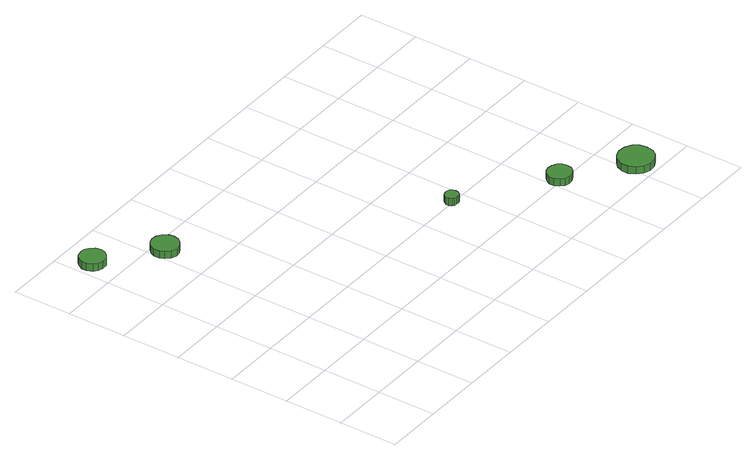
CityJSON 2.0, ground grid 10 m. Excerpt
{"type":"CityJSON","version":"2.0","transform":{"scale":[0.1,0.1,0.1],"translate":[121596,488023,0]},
"CityObjects":{
"tree1":{"type":"SolitaryVegetationObject","attributes":{"function":"something"},"geometry":[{"type":"MultiSurface","lod":"1","boundaries":[[[0,1,2,3,4,5,6,7,8,9,10,11,12,13,14]],[[15,16,17,18,19,20,21,22,23,24,25,26,27,28,29]],[[0,29,28,1]],[[1,28,27,2]],[[2,27,26,3]],[[3,26,25,4]],[[4,25,24,5]],[[5,24,23,6]],[[6,23,22,7]],[[7,22,21,8]],[[8,21,20,9]],[[9,20,19,10]],[[10,19,18,11]],[[11,18,17,12]],[[12,17,16,13]],[[13,16,15,14]],[[14,15,29,0]]]}]},
"tree2":{"type":"SolitaryVegetationObject","attributes":{"function":"something"},"geometry":[{"type":"MultiSurface","lod":"1","boundaries":[[[30,31,32,33,34,35,36,37,38,39,40,41,42,43,44]],[[45,46,47,48,49,50,51,52,53,54,55,56,57,58,59]],[[30,59,58,31]],[[31,58,57,32]],[[32,57,56,33]],[[33,56,55,34]],[[34,55,54,35]],[[35,54,53,36]],[[36,53,52,37]],[[37,52,51,38]],[[38,51,50,39]],[[39,50,49,40]],[[40,49,48,41]],[[41,48,47,42]],[[42,47,46,43]],[[43,46,45,44]],[[44,45,59,30]]]}]},
"tree3":{"type":"SolitaryVegetationObject","attributes":{"function":"something"},"geometry":[{"type":"MultiSurface","lod":"1","boundaries":[[[60,61,62,63,64,65,66,67,68,69,70,71,72,73,74]],[[75,76,77,78,79,80,81,82,83,84,85,86,87,88,89]],[[60,89,88,61]],[[61,88,87,62]],[[62,87,86,63]],[[63,86,85,64]],[[64,85,84,65]],[[65,84,83,66]],[[66,83,82,67]],[[67,82,81,68]],[[68,81,80,69]],[[69,80,79,70]],[[70,79,78,71]],[[71,78,77,72]],[[72,77,76,73]],[[73,76,75,74]],[[74,75,89,60]]]}]},
"tree4":{"type":"SolitaryVegetationObject","attributes":{"function":"something"},"geometry":[{"type":"MultiSurface","lod":"1","boundaries":[[[90,91,92,93,94,95,96,97,98,99,100,101,102,103,104]],[[105,106,107,108,109,110,111,112,113,114,115,116,117,118,119]],[[90,119,118,91]],[[91,118,117,92]],[[92,117,116,93]],[[93,116,115,94]],[[94,115,114,95]],[[95,114,113,96]],[[96,113,112,97]],[[97,112,111,98]],[[98,111,110,99]],[[99,110,109,100]],[[100,109,108,101]],[[101,108,107,102]],[[102,107,106,103]],[[103,106,105,104]],[[104,105,119,90]]]}]},
"tree5":{"type":"SolitaryVegetationObject","attributes":{"function":"something"},"geometry":[{"type":"MultiSurface","lod":"1","boundaries":[[[120,121,122,123,124,125,126,127,128,129,130,131,132,133,134]],[[135,136,137,138,139,140,141,142,143,144,145,146,147,148,149]],[[120,149,148,121]],[[121,148,147,122]],[[122,147,146,123]],[[123,146,145,124]],[[124,145,144,125]],[[125,144,143,126]],[[126,143,142,127]],[[127,142,141,128]],[[128,141,140,129]],[[129,140,139,130]],[[130,139,138,131]],[[131,138,137,132]],[[132,137,136,133]],[[133,136,135,134]],[[134,135,149,120]]]}]}
},
"vertices":[
[52,550,15],[50,559,15],[44,566,15],[37,571,15],[28,571,15],[19,569,15],[13,563,15],[9,554,15],[9,546,15],[13,537,15],[19,531,15],[28,529,15],[37,529,15],[44,534,15],[50,541,15],[50,541,2],[44,534,2],[37,529,2],[28,529,2],[19,531,2],[13,537,2],[9,546,2],[9,554,2],[13,563,2],[19,569,2],[28,571,2],[37,571,2],[44,566,2],[50,559,2],[52,550,2],
[143,480,16],[141,489,16],[135,497,16],[127,502,16],[118,503,16],[109,500,16],[102,493,16],[98,485,16],[98,475,16],[102,467,16],[109,460,16],[118,457,16],[127,458,16],[135,463,16],[141,471,16],[141,471,3],[135,463,3],[127,458,3],[118,457,3],[109,460,3],[102,467,3],[98,475,3],[98,485,3],[102,493,3],[109,500,3],[118,503,3],[127,502,3],[135,497,3],[141,489,3],[143,480,3],
[482,200,20],[481,205,20],[478,209,20],[474,211,20],[469,211,20],[464,210,20],[461,207,20],[459,202,20],[459,198,20],[461,193,20],[464,190,20],[469,189,20],[474,189,20],[478,191,20],[481,195,20],[481,195,7],[478,191,7],[474,189,7],[469,189,7],[464,190,7],[461,193,7],[459,198,7],[459,202,7],[461,207,7],[464,210,7],[469,211,7],[474,211,7],[478,209,7],[481,205,7],[482,200,7],
[630,100,23],[629,108,23],[624,115,23],[616,119,23],[608,120,23],[600,118,23],[594,112,23],[590,104,23],[590,96,23],[594,88,23],[600,82,23],[608,80,23],[616,81,23],[624,85,23],[629,92,23],[629,92,10],[624,85,10],[616,81,10],[608,80,10],[600,82,10],[594,88,10],[590,96,10],[590,104,10],[594,112,10],[600,118,10],[608,120,10],[616,119,10],[624,115,10],[629,108,10],[630,100,10],
[739,30,23],[737,42,23],[730,52,23],[719,58,23],[707,59,23],[695,55,23],[686,47,23],[681,36,23],[681,24,23],[686,13,23],[695,5,23],[707,1,23],[719,2,23],[730,8,23],[737,18,23],[737,18,10],[730,8,10],[719,2,10],[707,1,10],[695,5,10],[686,13,10],[681,24,10],[681,36,10],[686,47,10],[695,55,10],[707,59,10],[719,58,10],[730,52,10],[737,42,10],[739,30,10]
]}
